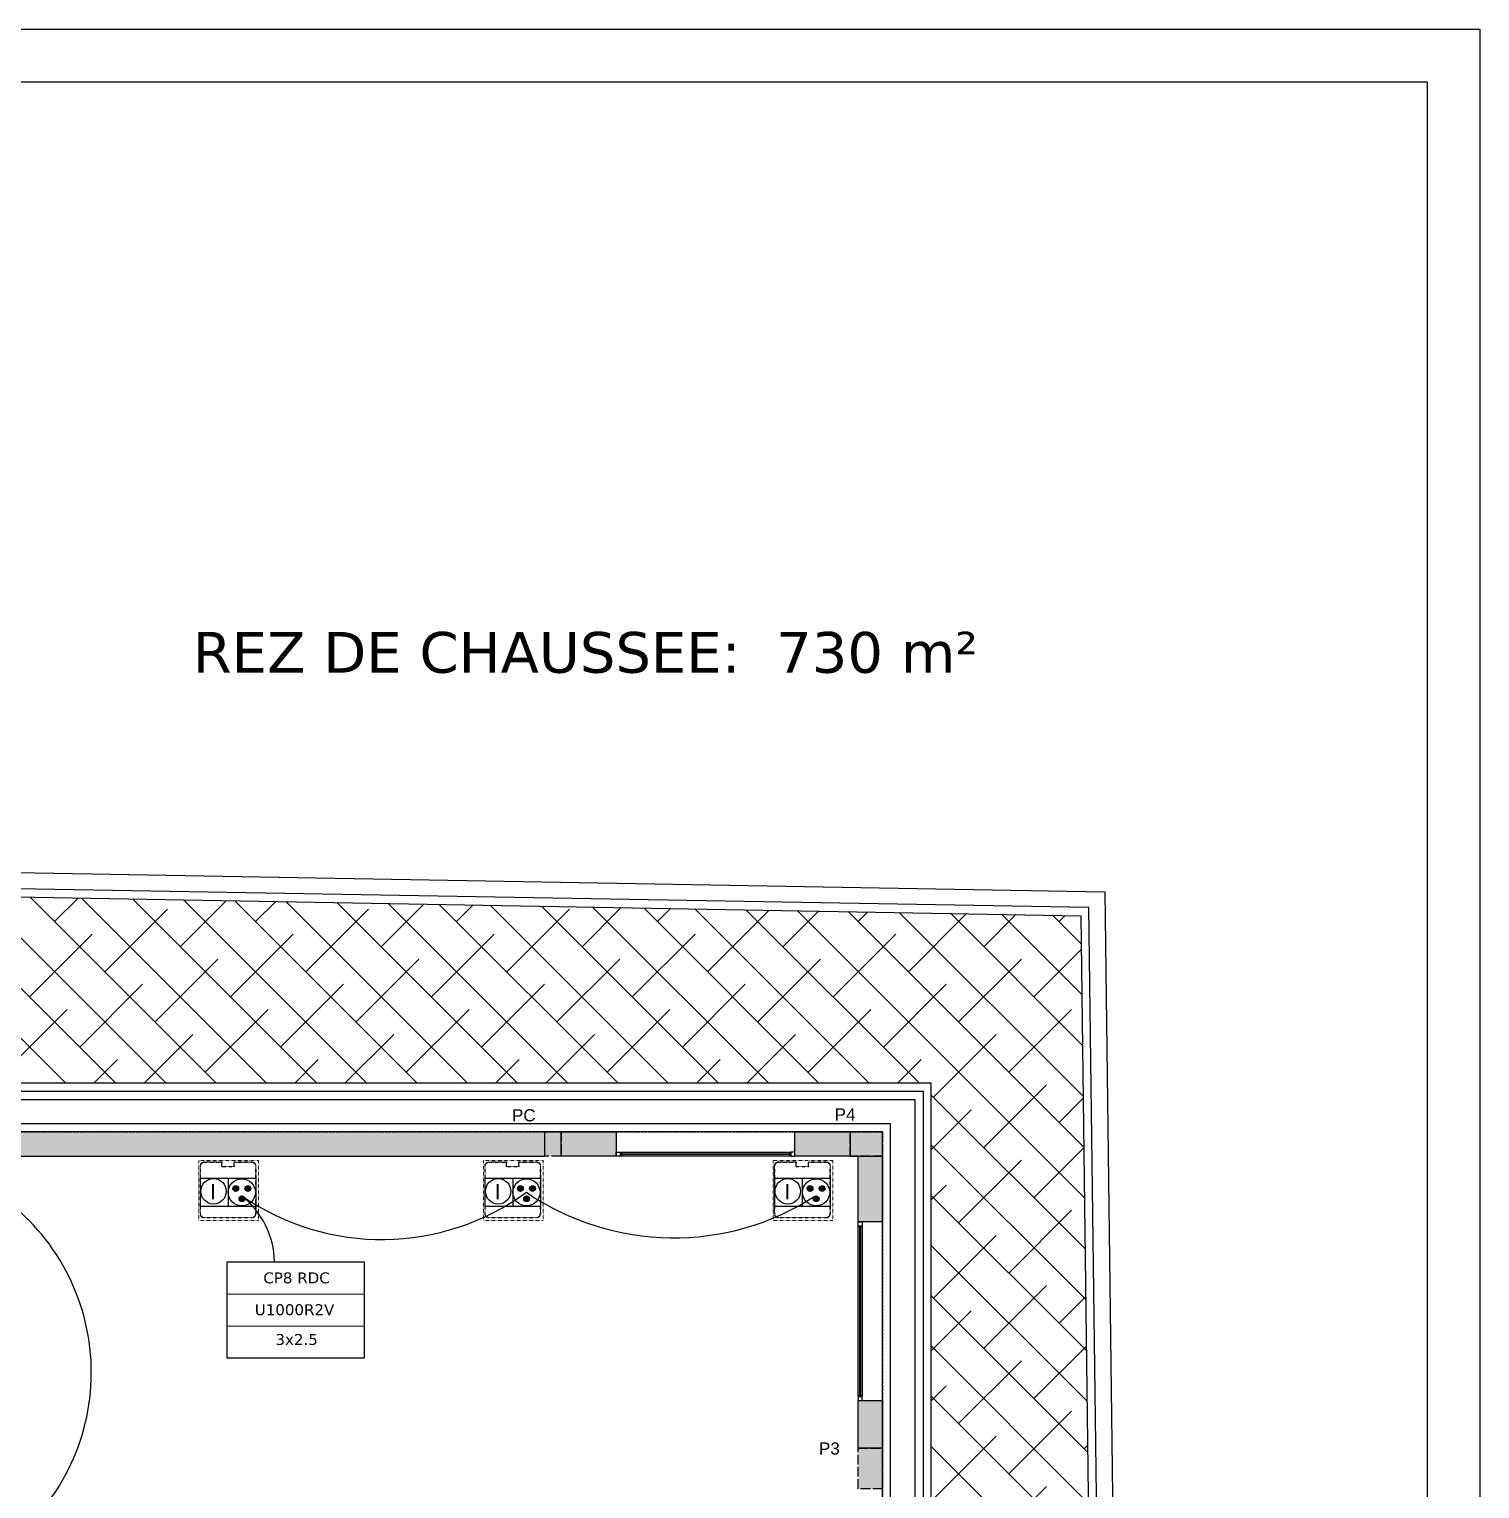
# Model space of a CAD drawing. Header units: millimetres. Extents: x 71819 to 78266, y 23672 to 38445.
# Drawn here: x 76479 to 78266, y 32115 to 33914 of the extents above; entities that cross this region are included whole.
import ezdxf
from ezdxf.enums import TextEntityAlignment as Align

# ---------------------------------------------------------------- set-up
doc = ezdxf.new("R2010")
doc.units = ezdxf.units.MM
for name, pattern in [('ACAD_ISO02W100', [15, 12, -3]), ('ACAD_ISO03W100', [30, 12, -18]), ('DASHED2', [0.375, 0.25, -0.125]), ('HIDDEN', [0.375, 0.25, -0.125])]:
    doc.linetypes.add(name, pattern=pattern)
for name, color, linetype in [('Plan Archi', 8, 'Continuous'), ('prise', 1, 'Continuous'), ('Prises CFA', 140, 'Continuous'), ('PRISES DE COURANT', 5, 'Continuous'), ('TEXTE', 7, 'Continuous')]:
    doc.layers.add(name, color=color, linetype=linetype)
doc.layers.add('STRUCTURE POUTRES', color=5, linetype='ACAD_ISO03W100', lineweight=20)
doc.styles.add('ARIAL', font='arial.ttf')
doc.styles.add('CARTOUCHE', font='verdana.ttf')
doc.styles.get("Standard").update_dxf_attribs({"font": 'arial.ttf'})
doc.styles.add('Verdana', font='verdana.ttf')

# ---------------------------------------------------------------- blocks, each defined once
blk = doc.blocks.new('Boite au sol 4 modules (Voiture)')
at = {"layer": 'prise', "linetype": 'Continuous'}
for points in [[(56, 55, 1), (127, 55, 1)], [(206, 55, 1), (277, 55, 1)], [(132, -71, 1), (203, -71, 1)]]:
    blk.add_hatch(color=5, dxfattribs=at).paths.add_polyline_path(points, flags=0)
at = {"layer": 'prise', "color": 1, "linetype": 'Continuous'}
for p, q in [((-346, 178), (-346, -165)), ((341, 178), (-346, 178)), ((-3, 178), (-3, -165)), ((341, 178), (341, -165)), ((341, -165), (-346, -165))]:
    blk.add_line(p, q, dxfattribs=at)
at = {"layer": 'prise', "color": 1, "linetype": 'HIDDEN', "lineweight": 5, "ltscale": 0.05, "true_color": 0xf50000}
blk.add_lwpolyline([(-364, 399), (373, 399), (373, -338), (-364, -338)], close=True, dxfattribs=at)
at = {"layer": 'prise', "color": 12, "linetype": 'HIDDEN', "lineweight": 5, "ltscale": 0.05, "true_color": 0xe00000}
for points in [[(-75, 384), (-296, 384, 0.414214), (-348, 332), (-348, -255, 0.414214), (-296, -307), (291, -307, 0.414214), (343, -255), (343, 332, 0.414214), (291, 384), (70, 384), (70, 328), (-75, 328)], [(-79, 380), (-296, 380, 0.414214), (-344, 332), (-344, -255, 0.414214), (-296, -303), (291, -303, 0.414214), (339, -255), (339, 332, 0.414214), (291, 380), (74, 380), (74, 323), (-79, 323)], [(-82, 377), (-296, 377, 0.414214), (-341, 332), (-341, -255, 0.414214), (-296, -300), (291, -300, 0.414214), (336, -255), (336, 332, 0.414214), (291, 377), (76, 377), (76, 321), (-82, 321)]]:
    blk.add_lwpolyline(points, format="xyb", close=True, dxfattribs=at)
at = {"layer": 'prise', "color": 1, "linetype": 'Continuous'}
blk.add_circle((167, 9), 167, dxfattribs=at)
at = {"layer": 'prise', "color": 5, "linetype": 'Continuous'}
for centre in [(92, 55), (241, 55), (168, -71)]:
    blk.add_circle(centre, 35.5, dxfattribs=at)
blk = doc.blocks.new('PRISE INFORMATIQUE')
at = {"layer": 'Prises CFA', "color": 4}
blk.add_circle((0.141, 0.07), 0.157, dxfattribs=at)
blk.add_text('I', height=0.189, dxfattribs=at).set_placement((0.1, -0.027))
blk = doc.blocks.new('ETIQ ECL')
at = {"color": 6, "linetype": 'ByBlock'}
blk.add_lwpolyline([(-28.09, 19.8), (28.09, 19.8), (28.09, -19.8), (-28.09, -19.8)], close=True, dxfattribs=at)
at = {"layer": 'STRUCTURE POUTRES', "color": 6, "linetype": 'ByBlock'}
for points in [[(-28.09, 19.8), (28.09, 19.8), (28.09, 6.6), (-28.09, 6.6)], [(-28.09, 6.6), (28.09, 6.6), (28.09, -6.6), (-28.09, -6.6)], [(-28.09, -6.6), (28.09, -6.6), (28.09, -19.8), (-28.09, -19.8)]]:
    blk.add_lwpolyline(points, close=True, dxfattribs=at)
at = {"layer": 'STRUCTURE POUTRES', "color": 6, "linetype": 'ByBlock', "style": 'Verdana'}
for tag, p in [('CIRCUIT', (0.33, 10.99)), ('CABLE', (-0.49, -2.08)), ('SECTION', (0.37, -14.32))]:
    blk.add_attdef(tag, text='', height=4.5, dxfattribs=at).set_placement(p, align=Align.CENTER)

msp = doc.modelspace()

# ---------------------------------------------------------------- hatches: boundary and pattern name
at = {"layer": 'Plan Archi'}
h = msp.add_hatch(color=256, dxfattribs=at)
h.dxf.hatch_style = 1
h.paths.add_polyline_path([(76381.8, 32554.7), (76381.8, 32524.7), (77114.3, 32524.7), (77114.3, 32554.7)])
at = {"layer": 'Plan Archi', "linetype": 'ACAD_ISO02W100'}
for points in [[(77114.3, 32554.7), (77134.3, 32554.7), (77134.3, 32524.7), (77114.3, 32524.7)], [(77490.3, 32554.7), (77530.3, 32554.7), (77530.3, 32524.7), (77490.3, 32524.7)], [(77530.3, 32164.8), (77530.3, 32114.8), (77500.3, 32114.8), (77500.3, 32164.8)]]:
    msp.add_hatch(color=256, dxfattribs=at).paths.add_polyline_path(points)
at = {"layer": 'Plan Archi'}
h = msp.add_hatch(color=256, dxfattribs=at)
h.dxf.hatch_style = 1
h.paths.add_polyline_path([(77134.3, 32524.7), (77134.3, 32554.7), (77202.3, 32554.7), (77202.3, 32524.7)])
h = msp.add_hatch(color=256, dxfattribs=at)
h.dxf.hatch_style = 1
h.paths.add_polyline_path([(77422.3, 32524.7), (77422.3, 32554.7), (77490.3, 32554.7), (77490.3, 32524.7)])
at = {"layer": 'Plan Archi', "linetype": 'ACAD_ISO02W100'}
h = msp.add_hatch(color=256, dxfattribs=at)
h.dxf.hatch_style = 1
h.paths.add_polyline_path([(77530.3, 32554.7), (77490.3, 32554.7), (77490.3, 32524.7), (77530.3, 32524.7)])
at = {"layer": 'Plan Archi'}
h = msp.add_hatch(color=256, dxfattribs=at)
h.dxf.hatch_style = 1
h.paths.add_polyline_path([(77500.3, 32443.6), (77500.3, 32524.7), (77530.3, 32524.7), (77530.3, 32443.6)])
h = msp.add_hatch(color=256, dxfattribs=at)
h.dxf.hatch_style = 1
h.paths.add_polyline_path([(77500.3, 32164.8), (77500.3, 32223.6), (77530.3, 32223.6), (77530.3, 32164.8)])

# ---------------------------------------------------------------- linework, layer by layer
msp.add_lwpolyline([(78266.1, 33913.6), (78266.1, 29922.6), (72676.1, 29922.6), (72676.1, 33913.6)], close=True)
msp.add_lwpolyline([(72741.1, 30303.6), (72741.1, 33848.6), (78201.1, 33848.6), (78201.1, 30303.6)])
at = {"layer": 'Plan Archi', "color": 0}
for p, q in [((75288.7, 32894.8), (77804.3, 32850.6)), ((77784.6, 32831), (75269.2, 32875.2)), ((77804.3, 32850.6), (77834.1, 30493.3)), ((77814.1, 30493.3), (77784.6, 32831))]:
    msp.add_line(p, q, dxfattribs=at)
at = {"layer": 'Plan Archi'}
for p, q in [((75259.4, 32865.3), (77774.7, 32821.1)), ((76291.4, 32847.2), (76524, 32614.7)), ((76354.4, 32846.1), (76585.8, 32614.7)), ((76417.4, 32845), (76647.7, 32614.7)), ((76480.3, 32843.9), (76709.6, 32614.7)), ((76510.4, 32813.8), (76539.5, 32842.8)), ((76543.3, 32842.8), (76771.4, 32614.7)), ((76572.3, 32751.9), (76649.6, 32829.3)), ((76606.3, 32841.7), (76833.3, 32614.7)), ((76665.1, 32782.9), (76721.9, 32839.6)), ((76669.3, 32840.6), (76895.2, 32614.7)), ((76732.3, 32839.5), (76957.1, 32614.7)), ((76757.9, 32813.8), (76782.7, 32838.6)), ((76795.2, 32838.4), (77018.9, 32614.7)), ((76819.8, 32751.9), (76897.1, 32829.3)), ((76858.2, 32837.2), (77080.8, 32614.7)), ((76912.6, 32782.9), (76965.1, 32835.4)), ((76921.2, 32836.1), (77142.7, 32614.7)), ((76984.2, 32835), (77204.5, 32614.7)), ((77005.4, 32813.8), (77025.9, 32834.3)), ((77047.1, 32833.9), (77266.4, 32614.7)), ((77067.3, 32751.9), (77144.6, 32829.3)), ((77110.1, 32832.8), (77328.3, 32614.7)), ((77160.1, 32782.9), (77208.3, 32831.1)), ((77173.1, 32831.7), (77390.2, 32614.7)), ((77236.1, 32830.6), (77452, 32614.7)), ((77252.9, 32813.8), (77269.1, 32830)), ((77299.1, 32829.5), (77513.9, 32614.7)), ((77314.8, 32751.9), (77390.7, 32827.9)), ((77362, 32828.4), (77575.8, 32614.7)), ((77407.6, 32782.9), (77451.5, 32826.8)), ((77425, 32827.3), (77779.1, 32473.2)), ((77488, 32826.2), (77778.3, 32535.9)), ((77500.4, 32813.8), (77512.3, 32825.8)), ((77551, 32825.1), (77777.5, 32598.6)), ((77562.2, 32751.9), (77633.9, 32823.6)), ((77613.9, 32824), (77776.7, 32661.2)), ((77655, 32782.9), (77694.7, 32822.6)), ((77676.9, 32822.9), (77775.9, 32723.9)), ((77739.9, 32821.8), (77775.1, 32786.6)), ((77747.9, 32813.8), (77755.5, 32821.5)), ((77774.7, 32821.1), (77800, 30823.3)), ((76479.5, 32721), (76556.8, 32798.3)), ((76727, 32721), (76804.3, 32798.3)), ((76974.5, 32721), (77051.8, 32798.3)), ((77221.9, 32721), (77299.3, 32798.3)), ((77469.4, 32721), (77546.8, 32798.3)), ((77716.9, 32721), (77775.2, 32779.3)), ((76634.2, 32690.1), (76711.5, 32767.4)), ((76881.7, 32690.1), (76959, 32767.4)), ((77129.1, 32690.1), (77206.5, 32767.4)), ((77376.6, 32690.1), (77454, 32767.4)), ((77624.1, 32690.1), (77701.5, 32767.4)), ((76541.4, 32659.1), (76618.7, 32736.5)), ((76788.8, 32659.1), (76866.2, 32736.5)), ((77036.3, 32659.1), (77113.7, 32736.5)), ((77283.8, 32659.1), (77361.2, 32736.5)), ((77531.3, 32659.1), (77608.6, 32736.5)), ((76448.5, 32628.2), (76525.9, 32705.5)), ((76696, 32628.2), (76773.4, 32705.5)), ((76943.5, 32628.2), (77020.9, 32705.5)), ((77191, 32628.2), (77268.4, 32705.5)), ((77438.5, 32628.2), (77515.8, 32705.5)), ((77686, 32628.2), (77763.3, 32705.5)), ((76620.6, 32614.7), (76680.6, 32674.6)), ((76868.1, 32614.7), (76928.1, 32674.6)), ((77115.6, 32614.7), (77175.5, 32674.6)), ((77363.1, 32614.7), (77423, 32674.6)), ((77593.2, 32597.3), (77670.5, 32674.6)), ((76558.8, 32614.7), (76587.8, 32643.7)), ((76806.2, 32614.7), (76835.2, 32643.7)), ((77053.7, 32614.7), (77082.7, 32643.7)), ((77301.2, 32614.7), (77330.2, 32643.7)), ((77548.7, 32614.7), (77577.7, 32643.7)), ((77590.3, 32614.7), (75124.4, 32614.7)), ((77590.3, 30823.3), (77590.3, 32614.7)), ((75124.4, 32604.7), (77580.3, 32604.7)), ((77580.3, 32604.7), (77580.3, 30823.3)), ((77590.3, 32600.1), (77779.9, 32410.6)), ((77655, 32535.4), (77732.4, 32612.7)), ((77747.9, 32566.3), (77777.5, 32596)), ((75134.4, 32594.7), (77570.3, 32594.7)), ((77570.3, 32594.7), (77570.3, 30833.3)), ((77590.3, 32532.5), (77639.6, 32581.8)), ((77540.3, 32564.7), (75134.4, 32564.7)), ((77540.3, 30833.3), (77540.3, 32564.7)), ((77530.3, 32554.7), (75124.4, 32554.7)), ((77114.3, 32554.7), (76381.8, 32554.7)), ((77114.3, 32524.7), (77114.3, 32554.7)), ((77134.3, 32524.7), (77134.3, 32554.7)), ((77134.3, 32554.7), (77202.3, 32554.7)), ((77202.3, 32554.7), (77202.3, 32524.7)), ((77422.3, 32554.7), (77202.3, 32554.7)), ((77422.3, 32524.7), (77422.3, 32554.7)), ((77422.3, 32554.7), (77490.3, 32554.7)), ((77490.3, 32554.7), (77490.3, 32524.7)), ((77530.3, 30823.3), (77530.3, 32554.7)), ((76381.8, 32524.7), (77114.3, 32524.7)), ((77202.3, 32524.7), (77134.3, 32524.7)), ((77202.3, 32529.7), (77207.3, 32529.7)), ((77202.3, 32524.7), (77202.3, 32529.7)), ((77207.3, 32524.7), (77202.3, 32524.7)), ((77207.3, 32529.7), (77417.3, 32529.7)), ((77207.3, 32529.7), (77207.3, 32524.7)), ((77207.3, 32528.4), (77208.8, 32528.4)), ((77207.3, 32525.9), (77207.3, 32528.4)), ((77208.8, 32525.9), (77207.3, 32525.9)), ((77417.3, 32524.7), (77207.3, 32524.7)), ((77208.8, 32528.4), (77208.8, 32525.9)), ((77208.8, 32526.7), (77208.8, 32527.7)), ((77208.8, 32527.7), (77415.8, 32527.7)), ((77415.8, 32526.7), (77208.8, 32526.7)), ((77417.3, 32528.4), (77415.8, 32528.4)), ((77415.8, 32528.4), (77415.8, 32525.9)), ((77415.8, 32527.7), (77415.8, 32526.7)), ((77415.8, 32525.9), (77417.3, 32525.9)), ((77422.3, 32529.7), (77417.3, 32529.7)), ((77417.3, 32529.7), (77417.3, 32524.7)), ((77417.3, 32525.9), (77417.3, 32528.4)), ((77417.3, 32524.7), (77422.3, 32524.7)), ((77422.3, 32524.7), (77422.3, 32529.7)), ((77490.3, 32524.7), (77422.3, 32524.7)), ((77500.3, 32443.6), (77500.3, 32524.7)), ((77500.3, 32524.7), (77530.3, 32524.7)), ((77530.3, 32524.7), (77530.3, 32443.6)), ((77590.3, 32538.2), (77780.7, 32347.9)), ((77716.9, 32473.5), (77778.3, 32534.9)), ((77624.1, 32442.6), (77701.5, 32519.9)), ((77590.3, 32470.7), (77608.6, 32489)), ((77590.3, 32476.4), (77781.5, 32285.2)), ((77686, 32380.7), (77763.3, 32458)), ((77530.3, 32443.6), (77500.3, 32443.6)), ((77500.3, 32438.6), (77500.3, 32443.6)), ((77500.3, 32443.6), (77505.3, 32443.6)), ((77500.3, 32228.6), (77500.3, 32438.6)), ((77505.3, 32438.6), (77500.3, 32438.6)), ((77501.6, 32437.1), (77501.6, 32438.6)), ((77501.6, 32438.6), (77504.1, 32438.6)), ((77504.1, 32437.1), (77501.6, 32437.1)), ((77502.3, 32230.1), (77502.3, 32437.1)), ((77502.3, 32437.1), (77503.3, 32437.1)), ((77503.3, 32437.1), (77503.3, 32230.1)), ((77504.1, 32438.6), (77504.1, 32437.1)), ((77505.3, 32443.6), (77505.3, 32438.6)), ((77505.3, 32438.6), (77505.3, 32228.6)), ((77530.3, 32223.6), (77530.3, 32443.6)), ((77593.2, 32349.8), (77670.5, 32427.1)), ((77590.3, 32414.5), (77782.3, 32222.6)), ((77778.8, 32411.6), (77779.8, 32412.7)), ((77655, 32287.9), (77732.4, 32365.2)), ((77590.3, 32352.6), (77783, 32159.9)), ((77747.9, 32318.8), (77780.6, 32351.6)), ((77590.3, 32285), (77639.6, 32334.3)), ((77590.3, 32290.8), (77783.8, 32097.2)), ((77716.9, 32226), (77781.4, 32290.5)), ((77624.1, 32195.1), (77701.5, 32272.4)), ((77590.3, 32223.2), (77608.6, 32241.5)), ((77505.3, 32228.6), (77500.3, 32228.6)), ((77500.3, 32228.6), (77500.3, 32223.6)), ((77500.3, 32164.8), (77500.3, 32223.6)), ((77500.3, 32223.6), (77530.3, 32223.6)), ((77500.3, 32223.6), (77505.3, 32223.6)), ((77504.1, 32230.1), (77501.6, 32230.1)), ((77501.6, 32230.1), (77501.6, 32228.6)), ((77501.6, 32228.6), (77504.1, 32228.6)), ((77503.3, 32230.1), (77502.3, 32230.1)), ((77504.1, 32228.6), (77504.1, 32230.1)), ((77505.3, 32223.6), (77505.3, 32228.6)), ((77530.3, 32223.6), (77530.3, 32164.8)), ((77590.3, 32228.9), (77784.6, 32034.6)), ((77686, 32133.2), (77763.3, 32210.6)), ((77530.3, 32164.8), (77500.3, 32164.8)), ((77590.3, 32167), (77785.4, 31971.9)), ((77593.2, 32102.3), (77670.5, 32179.6)), ((77778.8, 32164.2), (77782.9, 32168.3)), ((77655, 32040.4), (77732.4, 32117.8))]:
    msp.add_line(p, q, dxfattribs=at)
at = {"layer": 'Plan Archi', "linetype": 'DASHED2'}
for p, q in [((75114.4, 32554.7), (77530.3, 32554.7)), ((77530.3, 32554.7), (77530.3, 30823.3))]:
    msp.add_line(p, q, dxfattribs=at)
at = {"layer": 'Plan Archi', "linetype": 'ACAD_ISO02W100'}
for p, q in [((77114.3, 32554.7), (77134.3, 32554.7)), ((77114.3, 32524.7), (77114.3, 32554.7)), ((77134.3, 32554.7), (77134.3, 32524.7)), ((77530.3, 32554.7), (77490.3, 32554.7)), ((77490.3, 32554.7), (77490.3, 32524.7)), ((77490.3, 32554.7), (77530.3, 32554.7)), ((77490.3, 32524.7), (77490.3, 32554.7)), ((77530.3, 32524.7), (77530.3, 32554.7)), ((77530.3, 32554.7), (77530.3, 32524.7)), ((77134.3, 32524.7), (77114.3, 32524.7)), ((77490.3, 32524.7), (77530.3, 32524.7)), ((77530.3, 32524.7), (77490.3, 32524.7)), ((77500.3, 32114.8), (77500.3, 32164.8)), ((77500.3, 32164.8), (77530.3, 32164.8)), ((77530.3, 32164.8), (77530.3, 32114.8)), ((77530.3, 32114.8), (77500.3, 32114.8))]:
    msp.add_line(p, q, dxfattribs=at)
at = {"layer": 'PRISES DE COURANT', "color": 6, "linetype": 'ByBlock'}
for centre, radius, start, end in [((76288.6, 32258.2), 267, 310.0145, 56.2293), ((76913.2, 32724.5), 302.5, 235.3045, 306.1403)]:
    msp.add_arc(centre, radius, start, end, dxfattribs=at)
at = {"layer": 'PRISES DE COURANT', "color": 6}
for centre, radius, start, end in [((76675.6, 32392.8), 105.6, 0.8765, 51.7331), ((77272.9, 32744.5), 320.5, 235.5639, 302.9207)]:
    msp.add_arc(centre, radius, start, end, dxfattribs=at)

# ---------------------------------------------------------------- block references
at = {"layer": 'PRISES DE COURANT'}
for name, p, xscale, yscale, zscale in [('Boite au sol 4 modules (Voiture)', (76724.3, 32479.3), 0.1, 0.1, 0.1), ('Boite au sol 4 modules (Voiture)', (77075, 32479.3), 0.1, 0.1, 0.1), ('Boite au sol 4 modules (Voiture)', (77431.8, 32479.3), 0.1, 0.1, 0.1), ('PRISE INFORMATIQUE', (76692, 32474.4), 100, 100, 100), ('PRISE INFORMATIQUE', (77042.7, 32474.4), 100, 100, 100), ('PRISE INFORMATIQUE', (77399.5, 32474.4), 100, 100, 100)]:
    msp.add_blockref(name, p, dxfattribs=dict(at, xscale=xscale, yscale=yscale, zscale=zscale))
at = {"layer": 'PRISES DE COURANT', "color": 6, "linetype": 'ByBlock', "xscale": 3, "yscale": 3, "zscale": 3}
msp.add_blockref('ETIQ ECL', (76807.4, 32335), dxfattribs=at).add_auto_attribs({'SECTION': '3x2.5', 'CABLE': 'U1000R2V', 'CIRCUIT': 'CP8 RDC'})

# ---------------------------------------------------------------- texts
at = {"layer": 'Plan Archi', "linetype": 'ByBlock', "style": 'ARIAL'}
for s, p in [('PC', (77073.8, 32567.6)), ('P4', (77471.4, 32568.6)), ('P3', (77452, 32156.9))]:
    msp.add_text(s, height=15, dxfattribs=at).set_placement(p)
at = {"layer": 'TEXTE', "style": 'CARTOUCHE'}
msp.add_text('REZ DE CHAUSSEE:  730 m²', height=50.274, dxfattribs=at).set_placement((77164.1, 33145.6), align=Align.MIDDLE)

doc.saveas('drawing.dxf')
